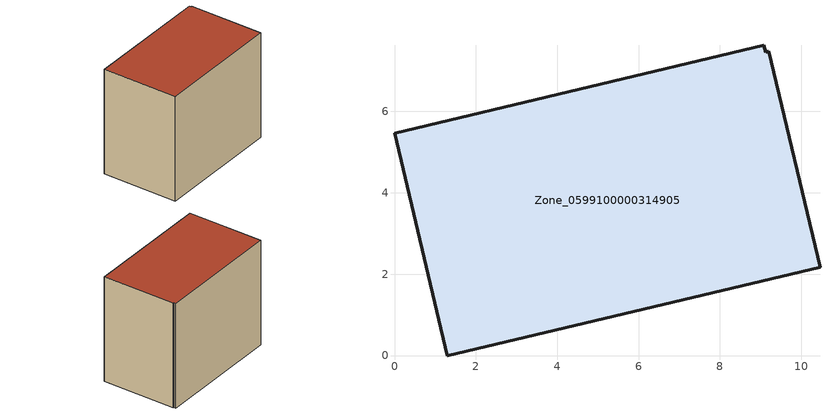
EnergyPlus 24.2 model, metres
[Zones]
Zone_0599100000314905
 floor ground (C_G): 9.08,7.62 9.12,7.46 9.2,7.48 10.46,2.17 1.3,0 0,5.46 z0
 wall outside (C_F): 9.08,7.62 0,5.46 1.3,0 10.46,2.17 9.2,7.48 9.12,7.46 9.08,7.62 z0:7.99
 roof outside (C_R): 9.12,7.46 9.08,7.62 0,5.46 1.3,0 10.46,2.17 9.2,7.48 z7.99
[BUILDING]
Pand.0599100000314905: North Axis=0; Terrain=City; Loads Convergence Tolerance Value=0.04; Temperature Convergence Tolerance Value=0.4; Solar Distribution=FullExterior; Maximum Number of Warmup Days=25; Minimum Number of Warmup Days=1
[Site:Location]
Rotterdam.The.Hague.AP_ZH_NLD Design_Conditions: Latitude=51.96; Longitude=4.45; Time Zone=1; Elevation=-4.5
[SITE:GROUNDTEMPERATURE:BUILDINGSURFACE]
18, 18, 18, 18, 18, 18, 18, 18, 18, 18, 18, 18
[MATERIAL] Thermal Absorptance=0.9; Solar Absorptance=0.7; Visible Absorptance=0.7
Name | Roughness | Thickness | Conductivity | Density | Specific Heat
G.TC.1975-1991 | MediumSmooth | 0.15 | 0.288461 | 540 | 1210
F.TC.1975-1991 | Rough | 0.3 | 0.230769 | 1920 | 840
R.TC.1975-1991 | MediumRough | 0.2 | 0.153846 | 1500 | 1000
[CONSTRUCTION]
C_G: G.TC.1975-1991
C_F: F.TC.1975-1991
C_R: R.TC.1975-1991
[ZONE]
Zone_0599100000314905: Type=1; Multiplier=1; Ceiling Height=Autocalculate; Volume=Autocalculate; Floor Area=autocalculate; Part of Total Floor Area=Yes
[ZONEINFILTRATION:DESIGNFLOWRATE]
Infil_Zone_0599100000314905: Zone or ZoneList or Space or SpaceList=Zone_0599100000314905; Schedule=AlwaysOn; Design Flow Rate Calculation Method=Flow/Area; Flow Rate per Floor Area=0.003; Constant Term Coefficient=1; Temperature Term Coefficient=0; Velocity Term Coefficient=0; Velocity Squared Term Coefficient=0
[HVACTEMPLATE:ZONE:IDEALLOADSAIRSYSTEM]
Zone_0599100000314905: Maximum Heating Supply Air Temperature=50; Minimum Cooling Supply Air Temperature=13; Maximum Heating Supply Air Humidity Ratio=0.0156; Minimum Cooling Supply Air Humidity Ratio=0.0077; Heating Limit=NoLimit; Cooling Limit=NoLimit; Dehumidification Control Type=ConstantSensibleHeatRatio; Cooling Sensible Heat Ratio=0.7; Dehumidification Setpoint=60; Humidification Control Type=None; Humidification Setpoint=30; Outdoor Air Method=None; Outdoor Air Flow Rate per Person=0.00944; Outdoor Air Flow Rate per Zone Floor Area=0; Outdoor Air Flow Rate per Zone=0; Demand Controlled Ventilation Type=None; Outdoor Air Economizer Type=NoEconomizer; Heat Recovery Type=None; Sensible Heat Recovery Effectiveness=0.7; Latent Heat Recovery Effectiveness=0.65
[ZONECONTROL:THERMOSTAT]
ThermostatControl_Zone_0599100000314905: Zone or ZoneList=Zone_0599100000314905; Control Type Schedule=DualSetpointControlType; Control 1=Thermostat_Zone_0599100000314905; Temperature Difference Between Cutout And Setpoint=0
[THERMOSTATSETPOINT:DUALSETPOINT]
Thermostat_Zone_0599100000314905: Heating Setpoint Temperature Schedule=HeatingSetpoint_Zone_0599100000314905; Cooling Setpoint Temperature Schedule=CoolingSetpoint_Zone_0599100000314905
[SCHEDULE:COMPACT]
HeatingSetpoint_Zone_0599100000314905: Through: 12/31, For: AllDays, Until: 24:00, 21
CoolingSetpoint_Zone_0599100000314905: Through: 12/31, For: AllDays, Until: 24:00, 24
DualSetpointControlType: Through: 12/31, For: AllDays, Until: 24:00, 4
AlwaysOn: Through: 12/31, For: AllDays, Until: 24:00, 1
